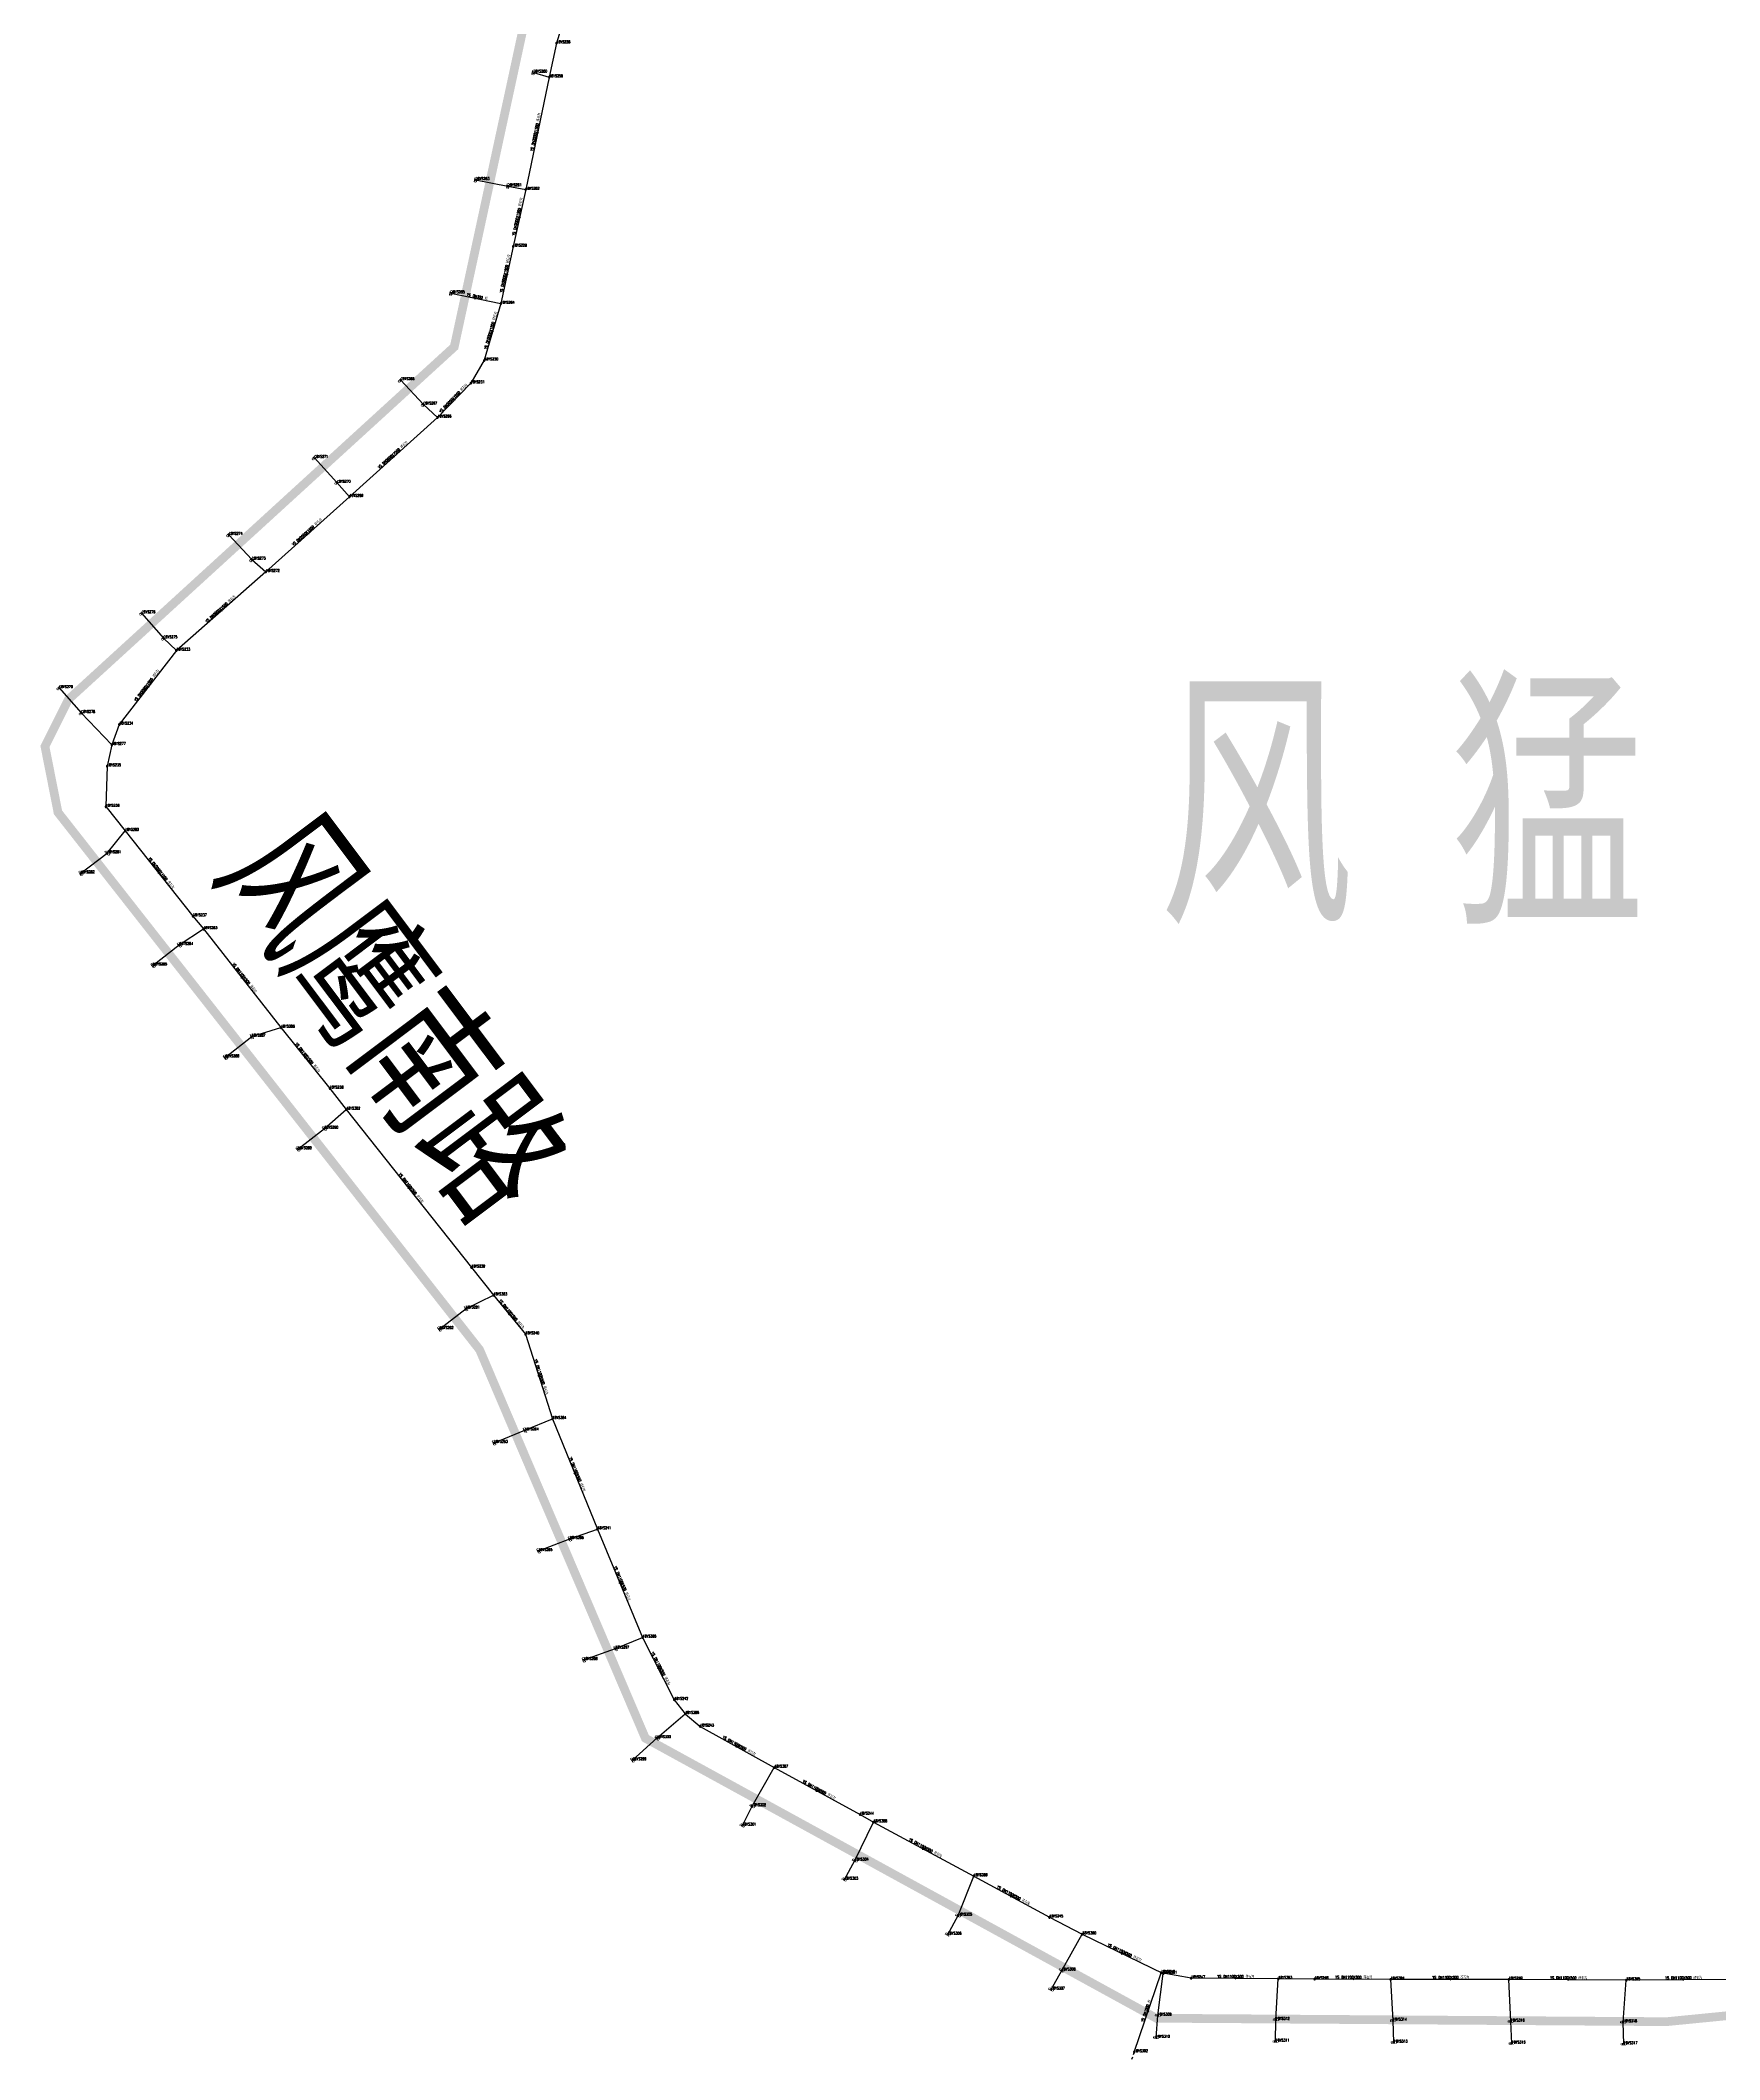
# Model space of a CAD drawing. Extents: x 78813 to 99477, y 2421021 to 2448125.
# Drawn here: x 88174 to 88751, y 2421609 to 2422303 of the extents above; entities that cross this region are included whole.
import ezdxf
from ezdxf.enums import TextEntityAlignment as Align

# ---------------------------------------------------------------- set-up
doc = ezdxf.new("R2010")
doc.units = 0
doc.set_wipeout_variables(frame=1)
doc.layers.get('0').update_dxf_attribs({"linetype": 'CONTINUOUS'})
doc.layers.add('DX_YS', color=42, linetype='CONTINUOUS')
doc.layers.add('道路', color=5, linetype='CONTINUOUS')
doc.layers.add('YSLINE', color=7, linetype='CONTINUOUS', true_color=0xcc9900)
doc.layers.add('道路名称', color=7, linetype='CONTINUOUS', lineweight=0)
doc.styles.add('CcNameZT', font='txt.SHX', dxfattribs={"width": 0.8, "bigfont": 'HZTXT.SHX'})
doc.styles.add('PointNameZT', font='txt.SHX', dxfattribs={"width": 0.8, "bigfont": 'HZTXT.SHX'})
doc.styles.add('宋体0.7', font='', dxfattribs={"width": 0.7})
doc.styles.get('宋体0.7').set_extended_font_data('SimSun')

# ---------------------------------------------------------------- blocks, each defined once
blk = doc.blocks.new('PS非普查')
blk.add_lwpolyline([(3.7, 0), (5.3, 0)])
blk.add_wipeout([(0.5, 0), (0.5, 0), (0.5, 0.1), (0.5, 0.1), (0.5, 0.1), (0.5, 0.2), (0.5, 0.2), (0.4, 0.2), (0.4, 0.3), (0.4, 0.3), (0.4, 0.3), (0.4, 0.3), (0.3, 0.4), (0.3, 0.4), (0.3, 0.4), (0.2, 0.4), (0.2, 0.4), (0.2, 0.5), (0.2, 0.5), (0.1, 0.5), (0.1, 0.5), (0.1, 0.5), (0, 0.5), (0, 0.5), (-0.1, 0.5), (-0.1, 0.5), (-0.1, 0.5), (-0.2, 0.5), (-0.2, 0.5), (-0.2, 0.4), (-0.3, 0.4), (-0.3, 0.4), (-0.3, 0.4), (-0.3, 0.4), (-0.4, 0.3), (-0.4, 0.3), (-0.4, 0.3), (-0.4, 0.3), (-0.4, 0.2), (-0.5, 0.2), (-0.5, 0.2), (-0.5, 0.1), (-0.5, 0.1), (-0.5, 0.1), (-0.5, 0), (-0.5, 0), (-0.5, 0), (-0.5, -0.1), (-0.5, -0.1), (-0.5, -0.1), (-0.5, -0.2), (-0.5, -0.2), (-0.4, -0.2), (-0.4, -0.3), (-0.4, -0.3), (-0.4, -0.3), (-0.4, -0.3), (-0.3, -0.4), (-0.3, -0.4), (-0.3, -0.4), (-0.3, -0.4), (-0.2, -0.4), (-0.2, -0.5), (-0.2, -0.5), (-0.1, -0.5), (-0.1, -0.5), (-0.1, -0.5), (0, -0.5), (0, -0.5), (0.1, -0.5), (0.1, -0.5), (0.1, -0.5), (0.2, -0.5), (0.2, -0.5), (0.2, -0.4), (0.2, -0.4), (0.3, -0.4), (0.3, -0.4), (0.3, -0.4), (0.4, -0.3), (0.4, -0.3), (0.4, -0.3), (0.4, -0.3), (0.4, -0.2), (0.5, -0.2), (0.5, -0.2), (0.5, -0.1), (0.5, -0.1), (0.5, -0.1)])
blk.add_line((0.5, 0), (2.1, 0))
blk.add_lwpolyline([(0.5, 0), (0.5, 0), (0.5, 0.1), (0.5, 0.1), (0.5, 0.1), (0.5, 0.2), (0.5, 0.2), (0.4, 0.2), (0.4, 0.3), (0.4, 0.3), (0.4, 0.3), (0.4, 0.3), (0.3, 0.4), (0.3, 0.4), (0.3, 0.4), (0.2, 0.4), (0.2, 0.4), (0.2, 0.5), (0.2, 0.5), (0.1, 0.5), (0.1, 0.5), (0.1, 0.5), (0, 0.5), (0, 0.5), (-0.1, 0.5), (-0.1, 0.5), (-0.1, 0.5), (-0.2, 0.5), (-0.2, 0.5), (-0.2, 0.4), (-0.3, 0.4), (-0.3, 0.4), (-0.3, 0.4), (-0.3, 0.4), (-0.4, 0.3), (-0.4, 0.3), (-0.4, 0.3), (-0.4, 0.3), (-0.4, 0.2), (-0.5, 0.2), (-0.5, 0.2), (-0.5, 0.1), (-0.5, 0.1), (-0.5, 0.1), (-0.5, 0), (-0.5, 0), (-0.5, 0), (-0.5, -0.1), (-0.5, -0.1), (-0.5, -0.1), (-0.5, -0.2), (-0.5, -0.2), (-0.4, -0.2), (-0.4, -0.3), (-0.4, -0.3), (-0.4, -0.3), (-0.4, -0.3), (-0.3, -0.4), (-0.3, -0.4), (-0.3, -0.4), (-0.3, -0.4), (-0.2, -0.4), (-0.2, -0.5), (-0.2, -0.5), (-0.1, -0.5), (-0.1, -0.5), (-0.1, -0.5), (0, -0.5), (0, -0.5), (0.1, -0.5), (0.1, -0.5), (0.1, -0.5), (0.2, -0.5), (0.2, -0.5), (0.2, -0.4), (0.2, -0.4), (0.3, -0.4), (0.3, -0.4), (0.3, -0.4), (0.4, -0.3), (0.4, -0.3), (0.4, -0.3), (0.4, -0.3), (0.4, -0.2), (0.5, -0.2), (0.5, -0.2), (0.5, -0.1), (0.5, -0.1), (0.5, -0.1), (0.5, 0)], close=True)
blk = doc.blocks.new('GC546')
at = {"color": 0}
for p in [(0.866, 0.5), (0.866, -0.5)]:
    blk.add_line(p, (0, 0), dxfattribs=at)
blk = doc.blocks.new('PS管线点')
blk.add_wipeout([(0.5, 0), (0.5, 0), (0.5, 0.1), (0.5, 0.1), (0.5, 0.1), (0.5, 0.2), (0.5, 0.2), (0.4, 0.2), (0.4, 0.3), (0.4, 0.3), (0.4, 0.3), (0.4, 0.3), (0.3, 0.4), (0.3, 0.4), (0.3, 0.4), (0.2, 0.4), (0.2, 0.4), (0.2, 0.5), (0.2, 0.5), (0.1, 0.5), (0.1, 0.5), (0.1, 0.5), (0, 0.5), (0, 0.5), (-0.1, 0.5), (-0.1, 0.5), (-0.1, 0.5), (-0.2, 0.5), (-0.2, 0.5), (-0.2, 0.4), (-0.3, 0.4), (-0.3, 0.4), (-0.3, 0.4), (-0.3, 0.4), (-0.4, 0.3), (-0.4, 0.3), (-0.4, 0.3), (-0.4, 0.3), (-0.4, 0.2), (-0.5, 0.2), (-0.5, 0.2), (-0.5, 0.1), (-0.5, 0.1), (-0.5, 0.1), (-0.5, 0), (-0.5, 0), (-0.5, 0), (-0.5, -0.1), (-0.5, -0.1), (-0.5, -0.1), (-0.5, -0.2), (-0.5, -0.2), (-0.4, -0.2), (-0.4, -0.3), (-0.4, -0.3), (-0.4, -0.3), (-0.4, -0.3), (-0.3, -0.4), (-0.3, -0.4), (-0.3, -0.4), (-0.3, -0.4), (-0.2, -0.4), (-0.2, -0.5), (-0.2, -0.5), (-0.1, -0.5), (-0.1, -0.5), (-0.1, -0.5), (0, -0.5), (0, -0.5), (0.1, -0.5), (0.1, -0.5), (0.1, -0.5), (0.2, -0.5), (0.2, -0.5), (0.2, -0.4), (0.2, -0.4), (0.3, -0.4), (0.3, -0.4), (0.3, -0.4), (0.4, -0.3), (0.4, -0.3), (0.4, -0.3), (0.4, -0.3), (0.4, -0.2), (0.5, -0.2), (0.5, -0.2), (0.5, -0.1), (0.5, -0.1), (0.5, -0.1)])
blk.add_lwpolyline([(0.5, 0), (0.5, 0), (0.5, 0.1), (0.5, 0.1), (0.5, 0.1), (0.5, 0.2), (0.5, 0.2), (0.4, 0.2), (0.4, 0.3), (0.4, 0.3), (0.4, 0.3), (0.4, 0.3), (0.3, 0.4), (0.3, 0.4), (0.3, 0.4), (0.2, 0.4), (0.2, 0.4), (0.2, 0.5), (0.2, 0.5), (0.1, 0.5), (0.1, 0.5), (0.1, 0.5), (0, 0.5), (0, 0.5), (-0.1, 0.5), (-0.1, 0.5), (-0.1, 0.5), (-0.2, 0.5), (-0.2, 0.5), (-0.2, 0.4), (-0.3, 0.4), (-0.3, 0.4), (-0.3, 0.4), (-0.3, 0.4), (-0.4, 0.3), (-0.4, 0.3), (-0.4, 0.3), (-0.4, 0.3), (-0.4, 0.2), (-0.5, 0.2), (-0.5, 0.2), (-0.5, 0.1), (-0.5, 0.1), (-0.5, 0.1), (-0.5, 0), (-0.5, 0), (-0.5, 0), (-0.5, -0.1), (-0.5, -0.1), (-0.5, -0.1), (-0.5, -0.2), (-0.5, -0.2), (-0.4, -0.2), (-0.4, -0.3), (-0.4, -0.3), (-0.4, -0.3), (-0.4, -0.3), (-0.3, -0.4), (-0.3, -0.4), (-0.3, -0.4), (-0.3, -0.4), (-0.2, -0.4), (-0.2, -0.5), (-0.2, -0.5), (-0.1, -0.5), (-0.1, -0.5), (-0.1, -0.5), (0, -0.5), (0, -0.5), (0.1, -0.5), (0.1, -0.5), (0.1, -0.5), (0.2, -0.5), (0.2, -0.5), (0.2, -0.4), (0.2, -0.4), (0.3, -0.4), (0.3, -0.4), (0.3, -0.4), (0.4, -0.3), (0.4, -0.3), (0.4, -0.3), (0.4, -0.3), (0.4, -0.2), (0.5, -0.2), (0.5, -0.2), (0.5, -0.1), (0.5, -0.1), (0.5, -0.1), (0.5, 0)], close=True)
blk = doc.blocks.new('PS雨篦')
blk.add_lwpolyline([(-1.5, 0.5), (0, 0.5), (1.5, 0.5), (1.5, -0.5), (0, -0.5), (-1.5, -0.5)], close=True)
blk.add_wipeout([(-1.5, 0.5), (0, 0.5), (1.5, 0.5), (1.5, -0.5), (0, -0.5), (-1.5, -0.5)])
for p, q in [((-0.5, -0.5), (-0.5, 0.5)), ((0.5, -0.5), (0.5, 0.5))]:
    blk.add_line(p, q)

msp = doc.modelspace()

# ---------------------------------------------------------------- block references
at = {"layer": 'DX_YS', "yscale": 0.5, "zscale": 0.5}
for p, xscale, rotation in [((88345.07, 2422270.86, 3.73), 0.4999999997889772, 78.15877228705332), ((88338.86, 2422241.79, 3.72), 0.5000000002148492, 77.55603527558364), ((88334.59, 2422222.22, 3.69), 0.5000000001190066, 77.81234882019167), ((88323.91, 2422214.21, 4.92), 0.5000000000272103, 168.1113419438827), ((88329.64, 2422202.67, 3.72), 0.4999999998875131, 73.77008772688943), ((88316.46, 2422179.21, 3.56), 0.5000000000018578, 45.7923983207275), ((88295.62, 2422159.72, 3.52), 0.5000000000831974, 41.99694847850903), ((88266.14, 2422133.21, 3.62), 0.4999999998895603, 41.92587979733639), ((88236.4, 2422106.79, 3.58), 0.4999999999612515, 41.335047236516), ((88211.23, 2422080.57, 3.67), 0.4999999999373077, 52.32850030661165), ((88215.08, 2422016.71, 3.83), 0.4999999999589269, 128.4582870241123), ((88243.67, 2421980.72, 4.05), 0.5000000000237724, 128.1250096858806), ((88265.35, 2421953.35, 4.19), 0.5000000000333861, 128.8078676671157), ((88300.88, 2421908.54, 4.09), 0.4999999999032659, 128.4114276243675), ((88335.43, 2421865.17, 4.44), 0.5000000001105528, 129.4186552141971), ((88345.57, 2421843.94, 4.91), 0.499999999935449, 107.7210067354647), ((88357.92, 2421810.47, 5.65), 0.5000000001195858, 112.1470215169548), ((88373.4, 2421772.95, 6.75), 0.4999999999907584, 112.6773079814764), ((88386.61, 2421743.66, 7.27), 0.5000000001293976, 116.9841718546076), ((88413.69, 2421716.74, 7.68), 0.5000000000875313, 150.8966855535819), ((88441.14, 2421701.58, 7.78), 0.5000000000015452, 151.2699998557744), ((88477.7, 2421681.65, 7.62), 0.4999999999617866, 151.8725930740536), ((88507.93, 2421665.33, 7.55), 0.5000000000724583, 151.3185365011613), ((88546.11, 2421645.67, 6.3), 0.4999999999997784, 154.0629270439201), ((88584.58, 2421637.21, 6.74), 0.5000000000061098, 359.6264246387641), ((88625.09, 2421636.97, 7.16), 0.5000000000040016, 359.7366436268621), ((88658.42, 2421636.9, 7.67), 0.4999999999978608, 359.9788144068983), ((88698.89, 2421636.76, 7.66), 0.5000000000031483, 359.6238811926377), ((88738.4, 2421636.77, 7.63), 0.4999999999956946, 0.4417543317722716), ((88554.64, 2421625.58, 6.3), 0.5000000000542328, 71.2237765323391)]:
    msp.add_blockref('GC546', p, dxfattribs=dict(at, xscale=xscale, rotation=rotation))

# ---------------------------------------------------------------- texts
at = {"color": 3, "style": '宋体0.7', "width": 0.7}
msp.add_text('风 猛 鹰 山', height=70, dxfattribs=at).set_placement((88558.47, 2422007.06))
at = {"layer": 'DX_YS', "style": 'PointNameZT', "width": 0.8}
for s, p in [('18YS228', (88351.61, 2422301.84, 3.84)), ('18YS260', (88343.65, 2422291.8, 4.82)), ('18YS259', (88349.11, 2422290.16, 3.72)), ('18YS263', (88323.83, 2422254.91, 5.03)), ('18YS261', (88334.89, 2422252.73, 5.38)), ('18YS262', (88341.02, 2422251.55, 3.74)), ('18YS229', (88336.71, 2422232.03, 3.7)), ('18YS265', (88315.35, 2422216.01, 4.96)), ('18YS264', (88332.47, 2422212.4, 3.68)), ('18YS230', (88326.8, 2422192.94, 3.75)), ('18YS268', (88298.05, 2422186.19, 4.58)), ('18YS231', (88322.18, 2422185.09, 3.78)), ('18YS267', (88305.89, 2422177.81, 4.84)), ('18YS266', (88310.74, 2422173.33, 3.35)), ('18YS271', (88268.44, 2422159.46, 4.64)), ('18YS270', (88276.17, 2422150.94, 4.86)), ('18YS269', (88280.5, 2422146.11, 3.69)), ('18YS274', (88239.04, 2422133.06, 4.68)), ('18YS273', (88246.96, 2422124.52, 5.02)), ('18YS272', (88251.78, 2422120.31, 3.55)), ('18YS276', (88209.08, 2422106.07, 4.65)), ('18YS275', (88216.65, 2422097.51, 5.01)), ('18YS233', (88221.03, 2422093.27, 3.62)), ('18YS279', (88180.75, 2422080.42, 5.16)), ('18YS278', (88188.34, 2422071.85, 5.03)), ('18YS234', (88201.43, 2422067.87, 3.71)), ('18YS277', (88198.89, 2422060.88, 3.39)), ('18YS235', (88197.26, 2422053.54, 3.92)), ('18YS236', (88196.8, 2422039.67, 3.48)), ('18YS280', (88203.43, 2422031.38, 3.76)), ('18YS281', (88197.28, 2422023.71, 4.85)), ('18YS282', (88188.24, 2422016.79, 4.99)), ('18YS237', (88226.73, 2422002.04, 3.89)), ('18YS283', (88230.38, 2421997.65, 3.89)), ('18YS284', (88222.03, 2421992.18, 5.06)), ('18YS285', (88213.07, 2421985.17, 5.14)), ('18YS287', (88246.92, 2421960.74, 5.12)), ('18YS286', (88256.96, 2421963.78, 4.21)), ('18YS288', (88237.9, 2421953.61, 5.14)), ('18YS238', (88273.74, 2421942.92, 4.17)), ('18YS382', (88279.4, 2421935.62, 4.11)), ('18YS290', (88271.9, 2421929.13, 5.22)), ('18YS289', (88262.8, 2421922.06, 5.45)), ('18YS239', (88322.36, 2421881.45, 4.08)), ('18YS383', (88329.93, 2421871.86, 4.13)), ('18YS291', (88320.52, 2421867.35, 5.57)), ('18YS292', (88311.49, 2421860.3, 5.59)), ('18YS240', (88340.93, 2421858.48, 4.75)), ('18YS384', (88350.22, 2421829.4, 5.08)), ('18YS293', (88330.15, 2421821.2, 6.14)), ('18YS294', (88340.76, 2421825.49, 6.13)), ('18YS296', (88356.21, 2421788.21, 6.69)), ('18YS241', (88365.63, 2421791.54, 6.29)), ('18YS295', (88345.45, 2421784.05, 6.53)), ('18YS297', (88371.87, 2421750.56, 7.44)), ('18YS385', (88381.16, 2421754.37, 7.21)), ('18YS298', (88360.98, 2421746.62, 7.42)), ('18YS242', (88392.06, 2421732.96, 7.33)), ('18YS386', (88395.83, 2421728.13, 7.76)), ('18YS243', (88400.96, 2421723.82, 7.51)), ('18YS300', (88386.18, 2421719.82, 7.86)), ('18YS299', (88377.74, 2421712.22, 7.64)), ('18YS387', (88426.42, 2421709.65, 7.86)), ('18YS302', (88418.83, 2421696.44, 7.87)), ('18YS301', (88415.44, 2421689.77, 7.9)), ('18YS244', (88455.87, 2421693.51, 7.71)), ('18YS388', (88460.44, 2421690.88, 7.55)), ('18YS304', (88454.07, 2421677.74, 7.89)), ('18YS303', (88450.48, 2421671.19, 8)), ('18YS389', (88494.97, 2421672.42, 7.69)), ('18YS305', (88489.58, 2421658.85, 7.96)), ('18YS245', (88520.9, 2421658.24, 7.41)), ('18YS306', (88485.98, 2421652.31, 7.96)), ('18YS390', (88532.21, 2421652.44, 6.18)), ('18YS308', (88525.14, 2421639.99, 7.8)), ('18YS246', (88559.28, 2421639.2, 6.42)), ('18YS307', (88521.51, 2421633.46, 7.94)), ('18YS391', (88560.02, 2421638.91, 6.41)), ('18YS247', (88569.62, 2421637.31, 6.73)), ('18YS393', (88599.53, 2421637.11, 6.76)), ('18YS248', (88612.03, 2421637.03, 6.69)), ('18YS394', (88638.14, 2421636.91, 7.62)), ('18YS249', (88678.71, 2421636.89, 7.71)), ('18YS395', (88719.07, 2421636.63, 7.61)), ('18YS309', (88558.15, 2421624.5, 7.74)), ('18YS312', (88598.7, 2421623.08, 7.74)), ('18YS314', (88638.94, 2421622.78, 7.72)), ('18YS316', (88679.37, 2421622.46, 7.78)), ('18YS318', (88718, 2421622.21, 7.88)), ('18YS392', (88550.01, 2421611.95, 6.19)), ('18YS310', (88557.54, 2421616.91, 7.9)), ('18YS311', (88598.62, 2421615.57, 7.91)), ('18YS313', (88639.22, 2421615.23, 7.87)), ('18YS315', (88679.71, 2421614.95, 7.79)), ('18YS317', (88718.16, 2421614.69, 8.13))]:
    msp.add_text(s, height=0.9, dxfattribs=at).set_placement(p)
at = {"layer": 'DX_YS', "style": 'CcNameZT', "width": 0.8}
for s, rotation, p in [(' YS DN2000X1500 砖石沟', 78.15877, (88344.82, 2422270.91, 3.72)), (' YS DN2000X1500 砖石沟', 77.55604, (88338.62, 2422241.84, 3.74)), (' YS DN2000X1500 砖石沟', 77.81235, (88334.35, 2422222.27, 3.7)), (' YS DN300 砼', 348.11134, (88323.96, 2422214.45, 4.96)), (' YS DN2000X1500 砖石沟', 73.77009, (88329.4, 2422202.74, 3.68)), (' YS DN2000X1500 砖石沟', 45.7924, (88316.28, 2422179.38, 3.78)), (' YS DN2000X1500 砖石沟', 41.99695, (88295.45, 2422159.9, 3.35)), (' YS DN2000X1500 砖石沟', 41.92588, (88265.97, 2422133.4, 3.69)), (' YS DN2000X1500 砖石沟', 41.33505, (88236.24, 2422106.98, 3.55)), (' YS DN2000X1500 砖石沟', 52.3285, (88211.03, 2422080.72, 3.62)), (' YS DN2000X1500 砖石沟', 308.45828, (88215.28, 2422016.87, 3.76)), (' YS DN1100X500 砖石沟', 308.125, (88243.87, 2421980.87, 3.89)), (' YS DN1100X500 砖石沟', 308.80786, (88265.54, 2421953.51, 4.21)), (' YS DN1100X500 砖石沟', 308.41142, (88301.08, 2421908.69, 4.11)), (' YS DN1100X500 砖石沟', 309.41865, (88335.62, 2421865.33, 4.13)), (' YS DN1100X500 砖石沟', 287.721, (88345.81, 2421844.02, 4.75)), (' YS DN1100X500 砖石沟', 292.14702, (88358.16, 2421810.56, 5.08)), (' YS DN1100X500 砖石沟', 292.6773, (88373.63, 2421773.05, 6.29)), (' YS DN1100X500 砖石沟', 296.98417, (88386.83, 2421743.78, 7.21)), (' YS DN1100X500 砖石沟', 330.89668, (88413.81, 2421716.95, 7.51)), (' YS DN1100X500 砖石沟', 331.26999, (88441.26, 2421701.8, 7.86)), (' YS DN1100X500 砖石沟', 331.87259, (88477.82, 2421681.87, 7.55)), (' YS DN1100X500 砖石沟', 331.31853, (88508.05, 2421665.55, 7.69)), (' YS DN1100X500 砖石沟', 334.06292, (88546.22, 2421645.9, 6.18)), (' YS DN1100X500 砖石沟', 359.62642, (88584.58, 2421637.46, 6.76)), (' YS DN1100X500 砖石沟', 359.73664, (88625.09, 2421637.22, 7.62)), (' YS DN1100X500 砖石沟', 359.97881, (88658.42, 2421637.15, 7.71)), (' YS DN1100X500 砖石沟', 359.62388, (88698.89, 2421637.01, 7.61)), (' YS DN1100X500 砖石沟', 0.44175, (88738.4, 2421637.02, 7.64)), (' YS DN1000 砼', 71.22378, (88554.41, 2421625.66, 6.42))]:
    msp.add_text(s, height=0.9, rotation=rotation, dxfattribs=at).set_placement(p, align=Align.CENTER)

# ---------------------------------------------------------------- next in the draw order: block references
at = {"layer": 'DX_YS', "xscale": 0.5, "yscale": 0.5, "zscale": 0.5}
for p in [(88351.61, 2422301.84, 3.84), (88349.11, 2422290.16, 3.72), (88341.02, 2422251.55, 3.74), (88336.71, 2422232.03, 3.7), (88332.47, 2422212.4, 3.68), (88326.8, 2422192.94, 3.75), (88322.18, 2422185.09, 3.78), (88310.74, 2422173.33, 3.35), (88280.5, 2422146.11, 3.69), (88251.78, 2422120.31, 3.55), (88221.03, 2422093.27, 3.62), (88201.43, 2422067.87, 3.71), (88198.89, 2422060.88, 3.39), (88197.26, 2422053.54, 3.92), (88196.8, 2422039.67, 3.48), (88203.43, 2422031.38, 3.76), (88226.73, 2422002.04, 3.89), (88230.38, 2421997.65, 3.89), (88256.96, 2421963.78, 4.21), (88273.74, 2421942.92, 4.17), (88279.4, 2421935.62, 4.11), (88322.36, 2421881.45, 4.08), (88329.93, 2421871.86, 4.13), (88340.93, 2421858.48, 4.75), (88350.22, 2421829.4, 5.08), (88365.63, 2421791.54, 6.29), (88381.16, 2421754.37, 7.21), (88392.06, 2421732.96, 7.33), (88395.83, 2421728.13, 7.76), (88400.96, 2421723.82, 7.51), (88426.42, 2421709.65, 7.86), (88455.87, 2421693.51, 7.71), (88460.44, 2421690.88, 7.55), (88494.97, 2421672.42, 7.69), (88520.9, 2421658.24, 7.41), (88532.21, 2421652.44, 6.18), (88559.28, 2421639.2, 6.42), (88569.62, 2421637.31, 6.73), (88599.53, 2421637.11, 6.76), (88612.03, 2421637.03, 6.69), (88638.14, 2421636.91, 7.62), (88678.71, 2421636.89, 7.71), (88719.07, 2421636.63, 7.61)]:
    msp.add_blockref('PS管线点', p, dxfattribs=at)
at = {"layer": 'DX_YS', "yscale": 0.5, "zscale": 0.5}
for name, p, xscale, rotation in [('PS雨篦', (88343.65, 2422291.8, 4.82), 0.5000000000766042, 253.2507619800121), ('PS雨篦', (88323.83, 2422254.91, 5.03), 0.5000000002143214, 258.8905236524449), ('PS雨篦', (88334.89, 2422252.73, 5.38), 0.4999999997755689, 259.0915869483953), ('PS雨篦', (88315.35, 2422216.01, 4.96), 0.499999999997232, 258.1113419602003), ('PS雨篦', (88298.05, 2422186.19, 4.58), 0.5000000000267553, 223.081787236686), ('PS雨篦', (88305.89, 2422177.81, 4.84), 0.5000000000398552, 227.2332441732884), ('PS雨篦', (88268.44, 2422159.46, 4.64), 0.4999999999985358, 222.1681868402022), ('PS雨篦', (88276.17, 2422150.94, 4.86), 0.4999999998831288, 221.9268348370554), ('PS雨篦', (88239.04, 2422133.06, 4.68), 0.5000000001095279, 222.8701468111974), ('PS雨篦', (88246.96, 2422124.52, 5.02), 0.50000000001825, 228.8477826906821), ('PS雨篦', (88209.08, 2422106.07, 4.65), 0.500000000091689, 221.5107613779255), ('PS雨篦', (88180.75, 2422080.42, 5.16), 0.5000000001307329, 221.5013703526152), ('PS雨篦', (88188.34, 2422071.85, 5.03), 0.4999999999714635, 223.8977820153817), ('PS雨篦', (88197.28, 2422023.71, 4.85), 0.5000000000383981, 321.3229073961306), ('PS雨篦', (88188.24, 2422016.79, 4.99), 0.4999999998655264, 307.3924197138698), ('PS雨篦', (88222.03, 2421992.18, 5.06), 0.4999999999159069, 303.2171384866671), ('PS雨篦', (88213.07, 2421985.17, 5.14), 0.5000000001369087, 308.0246382672548), ('PS雨篦', (88246.92, 2421960.74, 5.12), 0.4999999998447516, 286.8561813202495), ('PS雨篦', (88237.9, 2421953.61, 5.14), 0.4999999998674436, 308.3267965400341), ('PS雨篦', (88271.9, 2421929.13, 5.22), 0.5000000001727127, 310.8756838042298), ('PS雨篦', (88262.8, 2421922.06, 5.45), 0.5000000001198541, 307.8553610507441), ('PS雨篦', (88320.52, 2421867.35, 5.57), 0.4999999999700007, 295.5903263110002), ('PS雨篦', (88311.49, 2421860.3, 5.59), 0.5000000000840714, 307.9745856442465), ('PS雨篦', (88330.15, 2421821.2, 6.14), 0.4999999998002334, 291.9911299268112), ('PS雨篦', (88340.76, 2421825.49, 6.13), 0.5000000000538066, 292.4967326585416), ('PS雨篦', (88356.21, 2421788.21, 6.69), 0.4999999999908954, 289.4686636302517), ('PS雨篦', (88345.45, 2421784.05, 6.53), 0.499999999993658, 291.1034571253477), ('PS雨篦', (88371.87, 2421750.56, 7.44), 0.5000000001305238, 292.2802226577819), ('PS雨篦', (88360.98, 2421746.62, 7.42), 0.4999999999970282, 289.9277319594415), ('PS雨篦', (88386.18, 2421719.82, 7.86), 0.4999999999261773, 310.7272739720488), ('PS雨篦', (88377.74, 2421712.22, 7.64), 0.4999999999324799, 311.9898356443173), ('PS雨篦', (88418.83, 2421696.44, 7.87), 0.4999999999002844, 330.1286577529951), ('PS雨篦', (88415.44, 2421689.77, 7.9), 0.5000000000086203, 333.0894267524415), ('PS雨篦', (88454.07, 2421677.74, 7.89), 0.4999999999998989, 334.1313970974959), ('PS雨篦', (88450.48, 2421671.19, 8), 0.4999999999959553, 331.3111863453296), ('PS雨篦', (88489.58, 2421658.85, 7.96), 0.4999999999432609, 338.3443327950333), ('PS雨篦', (88485.98, 2421652.31, 7.96), 0.5000000000043077, 331.1539328468123), ('PS雨篦', (88525.14, 2421639.99, 7.8), 0.5000000000985837, 330.4194331835211), ('PS雨篦', (88521.51, 2421633.46, 7.94), 0.4999999999740454, 330.9349576157638), ('PS雨篦', (88558.15, 2421624.5, 7.74), 0.4999999999826454, 352.6191001630864), ('PS雨篦', (88598.7, 2421623.08, 7.74), 0.5000000000080882, 356.6038700092507), ('PS雨篦', (88638.94, 2421622.78, 7.72), 0.5000000000043922, 3.236420959606291), ('PS雨篦', (88679.37, 2421622.46, 7.78), 0.500000000009143, 2.622189797385511), ('PS雨篦', (88718, 2421622.21, 7.88), 0.5000000000029517, 355.7328733165166), ('PS雨篦', (88557.54, 2421616.91, 7.9), 0.4999999999874642, 355.3787140041937), ('PS雨篦', (88598.62, 2421615.57, 7.91), 0.4999999999996607, 359.4277479525423), ('PS雨篦', (88639.22, 2421615.23, 7.87), 0.5000000000071145, 2.148913036314837), ('PS雨篦', (88679.71, 2421614.95, 7.79), 0.4999999999985224, 2.577638050283848), ('PS雨篦', (88718.16, 2421614.69, 8.13), 0.4999999999977147, 1.211581649634466), ('PS非普查', (88550.01, 2421611.95, 6.19), 0.5000000000542328, 251.2237765323391)]:
    msp.add_blockref(name, p, dxfattribs=dict(at, xscale=xscale, rotation=rotation))

# ---------------------------------------------------------------- next in the draw order: linework, layer by layer
at = {"layer": 'YSLINE'}
for p, q in [((88355.03, 2422313.05, 3.76), (88351.61, 2422301.84, 3.84)), ((88351.61, 2422301.84, 3.84), (88349.11, 2422290.16, 3.72)), ((88349.11, 2422290.16, 3.72), (88341.02, 2422251.55, 3.74)), ((88343.65, 2422291.8, 4.82), (88349.11, 2422290.16, 4.8)), ((88323.83, 2422254.91, 5.03), (88334.89, 2422252.73, 5.38)), ((88334.89, 2422252.73, 5.38), (88341.02, 2422251.55, 4.94)), ((88341.02, 2422251.55, 3.74), (88336.71, 2422232.03, 3.7)), ((88336.71, 2422232.03, 3.7), (88332.47, 2422212.4, 3.68)), ((88315.35, 2422216.01, 4.96), (88332.47, 2422212.4, 4.88)), ((88332.47, 2422212.4, 3.68), (88326.8, 2422192.94, 3.75)), ((88326.8, 2422192.94, 3.75), (88322.18, 2422185.09, 3.78)), ((88298.05, 2422186.19, 4.58), (88305.89, 2422177.81, 4.84)), ((88322.18, 2422185.09, 3.78), (88310.74, 2422173.33, 3.35)), ((88305.89, 2422177.81, 4.84), (88310.74, 2422173.33, 4.19)), ((88310.74, 2422173.33, 3.35), (88280.5, 2422146.11, 3.69)), ((88268.44, 2422159.46, 4.64), (88276.17, 2422150.94, 4.86)), ((88276.17, 2422150.94, 4.86), (88280.5, 2422146.11, 4.46)), ((88280.5, 2422146.11, 3.69), (88251.78, 2422120.31, 3.55)), ((88239.04, 2422133.06, 4.68), (88246.96, 2422124.52, 5.02)), ((88251.78, 2422120.31, 3.55), (88221.03, 2422093.27, 3.62)), ((88246.96, 2422124.52, 5.02), (88251.78, 2422120.31, 4.08)), ((88221.03, 2422093.27, 3.62), (88201.43, 2422067.87, 3.71)), ((88180.75, 2422080.42, 5.16), (88188.34, 2422071.85, 5.03)), ((88188.34, 2422071.85, 5.03), (88198.89, 2422060.88, 4.55)), ((88201.43, 2422067.87, 3.71), (88198.89, 2422060.88, 3.39)), ((88198.89, 2422060.88, 3.39), (88197.26, 2422053.54, 3.92)), ((88197.26, 2422053.54, 3.92), (88196.8, 2422039.67, 3.48)), ((88196.8, 2422039.67, 3.48), (88203.43, 2422031.38, 3.76)), ((88197.28, 2422023.71, 4.85), (88203.43, 2422031.38, 5.14)), ((88203.43, 2422031.38, 3.76), (88226.73, 2422002.04, 3.89)), ((88188.24, 2422016.79, 4.99), (88197.28, 2422023.71, 4.85)), ((88226.73, 2422002.04, 3.89), (88230.38, 2421997.65, 3.89)), ((88222.03, 2421992.18, 5.06), (88230.38, 2421997.65, 5.24)), ((88230.38, 2421997.65, 3.89), (88256.96, 2421963.78, 4.21)), ((88213.07, 2421985.17, 5.14), (88222.03, 2421992.18, 5.06)), ((88237.9, 2421953.61, 5.14), (88246.92, 2421960.74, 5.12)), ((88246.92, 2421960.74, 5.12), (88256.96, 2421963.78, 5.31)), ((88256.96, 2421963.78, 4.21), (88273.74, 2421942.92, 4.17)), ((88273.74, 2421942.92, 4.17), (88279.4, 2421935.62, 4.11)), ((88271.9, 2421929.13, 5.22), (88279.4, 2421935.62, 5.54)), ((88279.4, 2421935.62, 4.11), (88322.36, 2421881.45, 4.08)), ((88262.8, 2421922.06, 5.45), (88271.9, 2421929.13, 5.22)), ((88322.36, 2421881.45, 4.08), (88329.93, 2421871.86, 4.13)), ((88320.52, 2421867.35, 5.57), (88329.93, 2421871.86, 5.28)), ((88329.93, 2421871.86, 4.13), (88340.93, 2421858.48, 4.75)), ((88311.49, 2421860.3, 5.59), (88320.52, 2421867.35, 5.57)), ((88340.93, 2421858.48, 4.75), (88350.22, 2421829.4, 5.08)), ((88340.76, 2421825.49, 6.13), (88350.22, 2421829.4, 5.88)), ((88350.22, 2421829.4, 5.08), (88365.63, 2421791.54, 6.22)), ((88330.15, 2421821.2, 6.14), (88340.76, 2421825.49, 6.13)), ((88345.45, 2421784.05, 6.53), (88356.21, 2421788.21, 6.69)), ((88356.21, 2421788.21, 6.69), (88365.63, 2421791.54, 6.69)), ((88365.63, 2421791.54, 6.29), (88381.16, 2421754.37, 7.21)), ((88371.87, 2421750.56, 7.44), (88381.16, 2421754.37, 7.26)), ((88381.16, 2421754.37, 7.21), (88392.06, 2421732.96, 7.33)), ((88360.98, 2421746.62, 7.42), (88371.87, 2421750.56, 7.44)), ((88392.06, 2421732.96, 7.33), (88395.83, 2421728.13, 7.76)), ((88386.18, 2421719.82, 7.86), (88395.83, 2421728.13, 7.76)), ((88395.83, 2421728.13, 7.76), (88400.96, 2421723.82, 7.51)), ((88400.96, 2421723.82, 7.51), (88426.42, 2421709.65, 7.86)), ((88377.74, 2421712.22, 7.64), (88386.18, 2421719.82, 7.86)), ((88418.83, 2421696.44, 7.87), (88426.42, 2421709.65, 7.86)), ((88426.42, 2421709.65, 7.86), (88455.87, 2421693.51, 7.71)), ((88415.44, 2421689.77, 7.9), (88418.83, 2421696.44, 7.87)), ((88454.07, 2421677.74, 7.89), (88460.44, 2421690.88, 7.55)), ((88455.87, 2421693.51, 7.71), (88460.44, 2421690.88, 7.55)), ((88460.44, 2421690.88, 7.55), (88494.97, 2421672.42, 7.69)), ((88450.48, 2421671.19, 8), (88454.07, 2421677.74, 7.89)), ((88489.58, 2421658.85, 7.96), (88494.97, 2421672.42, 7.71)), ((88494.97, 2421672.42, 7.69), (88520.9, 2421658.24, 7.41)), ((88485.98, 2421652.31, 7.96), (88489.58, 2421658.85, 7.96)), ((88520.9, 2421658.24, 7.41), (88532.21, 2421652.44, 6.18)), ((88525.14, 2421639.99, 7.8), (88532.21, 2421652.44, 7.5)), ((88521.51, 2421633.46, 7.94), (88525.14, 2421639.99, 7.8)), ((88599.53, 2421637.11, 6.76), (88569.62, 2421637.31, 6.73)), ((88598.7, 2421623.08, 7.74), (88599.53, 2421637.11, 7.53)), ((88612.03, 2421637.03, 6.69), (88599.53, 2421637.11, 6.76)), ((88638.14, 2421636.91, 7.62), (88612.03, 2421637.03, 6.69)), ((88678.71, 2421636.89, 7.71), (88638.14, 2421636.91, 7.62)), ((88638.94, 2421622.78, 7.72), (88638.14, 2421636.91, 7.62)), ((88719.07, 2421636.63, 7.61), (88678.71, 2421636.89, 7.71)), ((88679.37, 2421622.46, 7.78), (88678.71, 2421636.89, 7.77)), ((88718, 2421622.21, 7.88), (88719.07, 2421636.63, 7.73)), ((88757.72, 2421636.92, 7.64), (88719.07, 2421636.63, 7.61)), ((88557.54, 2421616.91, 7.9), (88558.15, 2421624.5, 7.74)), ((88598.62, 2421615.57, 7.91), (88598.7, 2421623.08, 7.74)), ((88639.22, 2421615.23, 7.87), (88638.94, 2421622.78, 7.72)), ((88679.71, 2421614.95, 7.79), (88679.37, 2421622.46, 7.78)), ((88718.16, 2421614.69, 8.13), (88718, 2421622.21, 7.88))]:
    msp.add_line(p, q, dxfattribs=at)

# ---------------------------------------------------------------- next in the draw order: block references
at = {"layer": 'DX_YS', "xscale": 0.4999999999273257, "yscale": 0.5, "zscale": 0.5, "rotation": 225.8437942569542}
msp.add_blockref('PS雨篦', (88216.65, 2422097.51, 5.01), dxfattribs=at)
at = {"layer": 'DX_YS', "xscale": 0.5, "yscale": 0.5, "zscale": 0.5}
msp.add_blockref('PS管线点', (88560.02, 2421638.91, 6.41), dxfattribs=at)

# ---------------------------------------------------------------- next in the draw order: texts
at = {"layer": '道路名称', "style": '宋体0.7', "width": 0.7}
msp.add_text('风鹰南路', height=40, rotation=306.89537, dxfattribs=at).set_placement((88234.17, 2422017.04))

# ---------------------------------------------------------------- next in the draw order: linework, layer by layer
at = {"layer": 'YSLINE'}
for p, q in [((88209.08, 2422106.07, 4.65), (88216.65, 2422097.51, 5.01)), ((88216.65, 2422097.51, 5.01), (88221.03, 2422093.27, 4.51)), ((88532.21, 2421652.44, 6.18), (88560.02, 2421638.91, 6.41)), ((88550.01, 2421611.95, 6.19), (88559.28, 2421639.2, 6.42)), ((88558.15, 2421624.5, 7.74), (88560.02, 2421638.91, 7.42)), ((88560.02, 2421638.91, 6.41), (88559.28, 2421639.2, 6.42)), ((88569.62, 2421637.31, 6.73), (88559.28, 2421639.2, 6.42))]:
    msp.add_line(p, q, dxfattribs=at)
at = {"layer": '道路', "const_width": 3, "flags": 128}
msp.add_lwpolyline([(88500.57, 2422551.26), (88342, 2422315.53), (88316.47, 2422197.54), (88183.95, 2422076.47), (88175.89, 2422060.36), (88180.37, 2422037.69), (88325.2, 2421853.13), (88382.14, 2421719.73), (88557.62, 2421623.58), (88732.88, 2421622.39), (88789.67, 2421627.99), (88833.29, 2421649.26), (89261.88, 2421858.3), (89261.58, 2422305.47)], dxfattribs=at)

doc.saveas('drawing.dxf')
